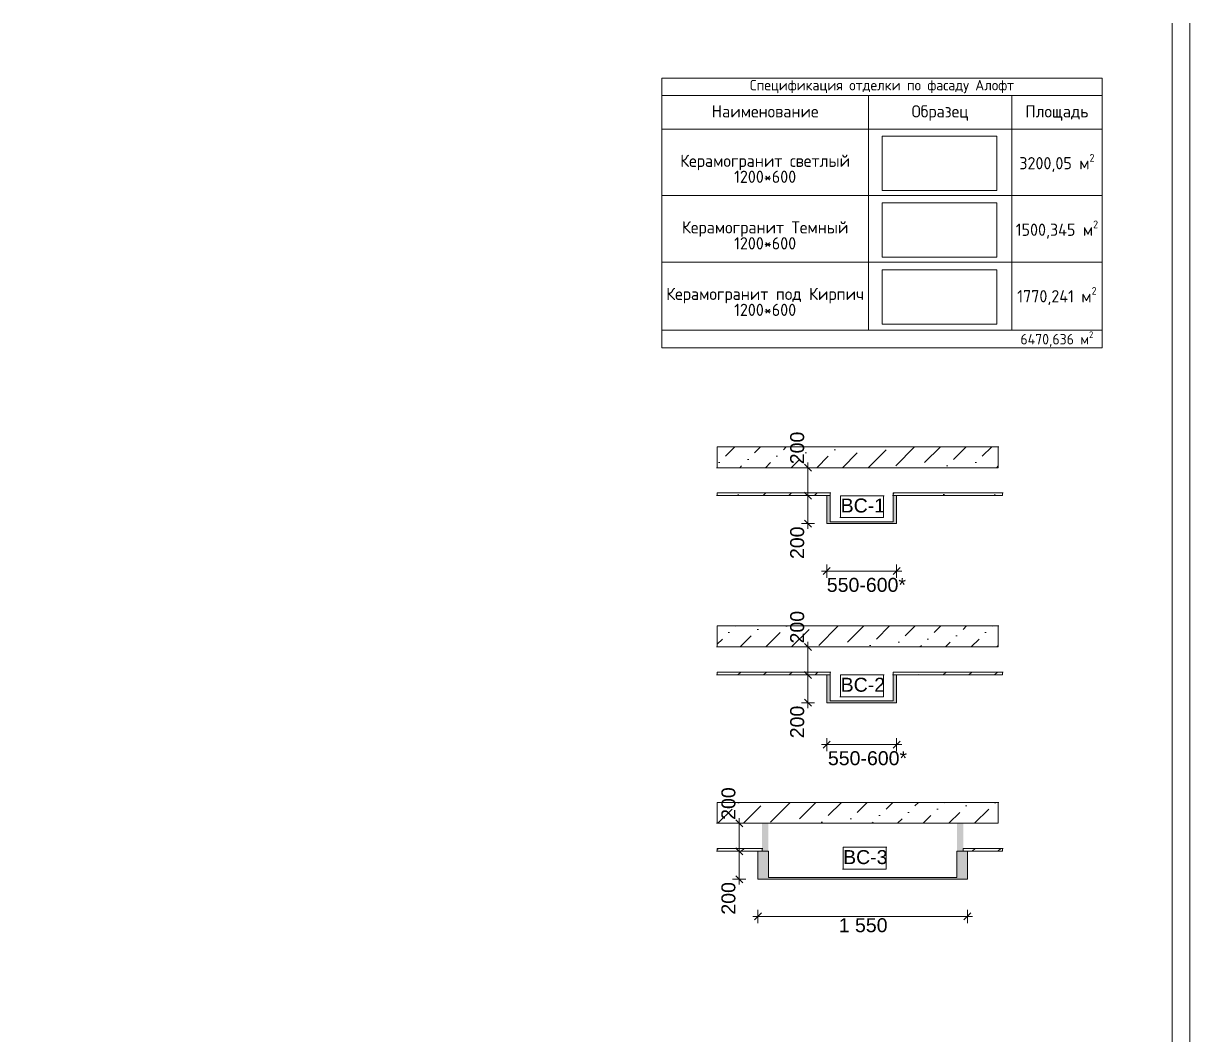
# Model space of a CAD drawing. Header units: millimetres. Extents: x 1499747 to 4341325, y -28481 to 441852.
# Drawn here: x 2916791 to 2950203, y 2300 to 31267 of the extents above; entities that cross this region are included whole.
import ezdxf
from ezdxf.xclip import XClip

# ---------------------------------------------------------------- set-up
doc = ezdxf.new("R2010")
doc.units = ezdxf.units.MM
doc.header["$MEASUREMENT"] = 0
doc.header["$XCLIPFRAME"] = 0
doc.set_wipeout_variables(frame=1)
doc.linetypes.add('Wipeout_Contour', pattern=[1000, 0, -1000])
for name, color, linetype, lineweight in [('4  Фасад_28_0_Ном._пера__7_Ном._пера__7', 7, 'Continuous', 18), ('4  Фасад_28_2D - Общий_Ном._пера__19_Ном._пера__255', 255, 'Continuous', 18), ('4  Фасад_28_2D - Общий_Ном._пера__1_Ном._пера__7', 7, 'Continuous', 18), ('4  Фасад_28_2D - Общий_Ном._пера__20_Ном._пера__1', 1, 'Continuous', 18), ('4  Фасад_28_2D - Общий_Ном._пера__7', 7, 'Continuous', 18), ('4  Фасад_28_Аннотация - Текст_Ном._пера__1_Ном._пера__7', 7, 'Continuous', 18), ('4  Фасад_28_Конструктив - Колонны_Ном._пера__1_Ном._пера__7', 7, 'Continuous', 18), ('4  Фасад_28_Конструктив - Стены Ненесущие ГКЛ перегородки_Ном._пера__169_Ном._пера__83', 83, 'Continuous', 18), ('4  Фасад_28_Конструктив - Стены Ненесущие ГКЛ перегородки_Ном._пера__1_Ном._пера__7', 7, 'Continuous', 18), ('4  Фасад_28_Конструктив - Стены Ненесущие ГКЛ перегородки_Ном._пера__7', 7, 'Continuous', 18), ('4  Фасад_28_Размер - Общий_Ном._пера__1_Ном._пера__7', 7, 'Continuous', 18)]:
    doc.layers.add(name, color=color, linetype=linetype, lineweight=lineweight)
for name, color, linetype in [('4  Фасад_28_2D - Общий', 7, 'Continuous'), ('4  Фасад_28_Конструктив - Стены Ненесущие ГКЛ перегородки', 7, 'Continuous'), ('Чертеж и Рисунок', 7, 'Continuous')]:
    doc.layers.add(name, color=color, linetype=linetype)
doc.styles.add('СГЕНЕРИР_СТИЛЬ_2', font='arial.ttf')
doc.styles.add('СГЕНЕРИР_СТИЛЬ_6', font='')
doc.styles.get('СГЕНЕРИР_СТИЛЬ_6').set_extended_font_data('GOST Common')
pattern_1 = [(44.99999999999999, (2006362.932867773, 137727.8603539469), (-735.3910254598653, 735.3910254598659), [779.9999713896, -259.9999904632, 0, -259.9999904632]), (44.99999999999999, (2006454.856745955, 138555.1752575893), (-735.3910254598653, 735.3910254598659), [779.9999713896, -259.9999904632, 0, -259.9999904632])]

# ---------------------------------------------------------------- blocks, each defined once
blk = doc.blocks.new('Чертеж_8_28', base_point=(1788943.751316219, 9891.272697047283))
at = {"layer": '4  Фасад_28_0_Ном._пера__7_Ном._пера__7', "linetype": 'Continuous', "flags": 128}
for points in [[(1761999.967227639, 58941.9342099951), (1761999.967227639, 1272.27340230898), (1843499.967227639, 1272.27340230898), (1843499.967227639, 58941.93420999509)], [(1843999.967227639, 772.2734023089797), (1843999.967227639, 58941.93420999509)]]:
    blk.add_lwpolyline(points, dxfattribs=at)
at = {"layer": '4  Фасад_28_2D - Общий_Ном._пера__1_Ном._пера__7', "linetype": 'Continuous', "flags": 128}
for points in [[(1841490.208044316, 57366.76315479545), (1828880.623571027, 57366.76315479545), (1828880.623571027, 49647.10583046405), (1841490.208044316, 49647.10583046405)], [(1828880.623571027, 56877.98843582632), (1841490.208044316, 56877.98843582632), (1841490.208044316, 57366.76315479545), (1828880.623571027, 57366.76315479545)], [(1841490.208044316, 55915.17395922028), (1828880.623571027, 55915.17395922028), (1828880.623571027, 56877.98843582632), (1841490.208044316, 56877.98843582632)], [(1838902.746890227, 56877.98843582632), (1834795.502595182, 56877.98843582632), (1834795.502595182, 50157.93637461682), (1838902.746890227, 50157.93637461682)], [(1841490.208044316, 50157.93637461682), (1838902.746890227, 50157.93637461682), (1838902.746890227, 56877.98843582632), (1841490.208044316, 56877.98843582632)], [(1828880.623571027, 54009.19428104098), (1841490.208044316, 54009.19428104098), (1841490.208044316, 55915.17395922028), (1828880.623571027, 55915.17395922028)], [(1835187.822614298, 55709.00914567162), (1838479.076182288, 55709.00914567162), (1838479.076182288, 54153.44153891016), (1835187.822614298, 54153.44153891016)], [(1841490.208044316, 52103.21460286168), (1828880.623571027, 52103.21460286168), (1828880.623571027, 54009.19428104098), (1841490.208044316, 54009.19428104098)], [(1835187.822614298, 53803.02946749232), (1838479.076182288, 53803.02946749232), (1838479.076182288, 52247.46186073085), (1835187.822614298, 52247.46186073085)], [(1828880.623571027, 50157.93637461682), (1841490.208044316, 50157.93637461682), (1841490.208044316, 52103.21460286168), (1828880.623571027, 52103.21460286168)], [(1835187.822614298, 51877.40051428023), (1838479.076182288, 51877.40051428023), (1838479.076182288, 50321.83290751878), (1835187.822614298, 50321.83290751878)], [(1828880.623571027, 49647.10583046405), (1841490.208044316, 49647.10583046405), (1841490.208044316, 50157.93637461682), (1828880.623571027, 50157.93637461682)]]:
    blk.add_lwpolyline(points, close=True, dxfattribs=at)
at = {"layer": '4  Фасад_28_Размер - Общий_Ном._пера__1_Ном._пера__7', "linetype": 'Continuous'}
for p, q in [((1833252.064922085, 44613.59812074905), (1832877.064922085, 44613.59812074905)), ((1832964.564922085, 44713.59812074905), (1833164.564922085, 44513.59812074905)), ((1833064.564922085, 44463.59812074904), (1833064.564922085, 44613.59812074905)), ((1833602.535853463, 43063.90202817686), (1833602.535853463, 43438.90202817686)), ((1835602.535857184, 43063.90202817686), (1835602.535857184, 43438.90202817686)), ((1833452.535853463, 43251.40202817686), (1833602.535853463, 43251.40202817686)), ((1833702.535853463, 43351.40202817685), (1833502.535853463, 43151.40202817686)), ((1833602.535853463, 43251.40202817686), (1835602.535857184, 43251.40202817686)), ((1835502.535857184, 43151.40202817686), (1835702.535857184, 43351.40202817685)), ((1835602.535857184, 43251.40202817686), (1835752.535857184, 43251.40202817686)), ((1833252.064922085, 39480.31687854648), (1832877.064922085, 39480.31687854648)), ((1832964.564922085, 39580.31687854647), (1833164.564922085, 39380.31687854648)), ((1833064.564922085, 39330.31687854647), (1833064.564922085, 39480.31687854648)), ((1833602.535853463, 38095.86573925668), (1833602.535853463, 38470.86573925668)), ((1835602.535857184, 38095.86573925668), (1835602.535857184, 38470.86573925668)), ((1833452.535853463, 38283.36573925668), (1833602.535853463, 38283.36573925668)), ((1833702.535853463, 38383.36573925668), (1833502.535853463, 38183.36573925669)), ((1833602.535853463, 38283.36573925668), (1835602.535857184, 38283.36573925668)), ((1835502.535857184, 38183.36573925669), (1835702.535857184, 38383.36573925668)), ((1835602.535857184, 38283.36573925668), (1835752.535857184, 38283.36573925668)), ((1831282.527339112, 34428.14056636232), (1830907.527339112, 34428.14056636232)), ((1830995.027339112, 34528.14056636232), (1831195.027339112, 34328.14056636232)), ((1831095.027339112, 34278.14056636232), (1831095.027339112, 34428.14056636232)), ((1831732.99827049, 33460.87866728284), (1831532.99827049, 33260.87866728286)), ((1831632.99827049, 33173.37866728285), (1831632.99827049, 33548.37866728285)), ((1837532.99827049, 33260.87866728286), (1837732.99827049, 33460.87866728284)), ((1837632.99827049, 33173.37866728285), (1837632.99827049, 33548.37866728285)), ((1831482.99827049, 33360.87866728285), (1831632.99827049, 33360.87866728285)), ((1831632.99827049, 33360.87866728285), (1837632.99827049, 33360.87866728285)), ((1837632.99827049, 33360.87866728285), (1837782.99827049, 33360.87866728285))]:
    blk.add_line(p, q, dxfattribs=at)
at = {"layer": '4  Фасад_28_Аннотация - Текст_Ном._пера__1_Ном._пера__7', "linetype": 'Continuous', "attachment_point": 2, "style": 'СГЕНЕРИР_СТИЛЬ_6'}
for s, insert, char_height in [('\\A1;{\\pqc;\\fGOST Common|b0|i0|c204|p0;\\W1.000000;Спецификация отделки по фасаду Алофт}', (1835185.415807671, 57322.36951448162), 300.0000000000001), ('\\A1;{\\pqc;\\fGOST Common|b0|i0|c204|p0;\\W1.000000;Наименование}', (1831838.063083104, 56595.63821182533), 350.0000000000001), ('\\A1;{\\pqc;\\fGOST Common|b0|i0|c204|p0;\\W1.000000;Образец}', (1836849.124742704, 56595.46303665016), 350.0000000000002), ('\\A1;{\\pqc;\\fGOST Common|b0|i0|c204|p0;\\W1.000000;Площадь }', (1840196.477467272, 56595.46303665016), 350.0000000000002), ('\\A1;{\\pqc;\\fGOST Common|b0|i0|c204|p0;\\W1.000000;3200,05 м\\fGOST Common|b0|i0|c204|p0;\\H0.942857x;\\W1.000000;\\A1{\\H.66x;\\S2^  ;}}', (1840196.477467272, 55197.20553487555), 350.0000000000002), ('\\A1;{\\pqc;\\fGOST Common|b0|i0|c204|p0;\\W1.000000;1500,345 м\\fGOST Common|b0|i0|c204|p0;\\H0.942857x;\\W1.000000;\\A1{\\H.66x;\\S2^  ;}\\fGOST Common|b0|i0|c204|p0;\\H1.060606x;\\W1.000000; }', (1840196.477467272, 53291.22585669625), 350.0000000000002), ('\\A1;{\\pqc;\\fGOST Common|b0|i0|c204|p0;\\W1.000000;1770,241 м\\fGOST Common|b0|i0|c204|p0;\\H0.942857x;\\W1.000000;\\A1{\\H.66x;\\S2^  ;}\\fGOST Common|b0|i0|c204|p0;\\H1.060606x;\\W1.000000; }', (1840196.477467272, 51386.50272711513), 350.0000000000002), ('\\A1;{\\pqc;\\fGOST Common|b0|i0|c204|p0;\\W1.000000;6470,636 м\\fGOST Common|b0|i0|c204|p0;\\H0.942857x;\\W1.000000;\\A1{\\H.66x;\\S2^  ;}\\fGOST Common|b0|i0|c204|p0;\\H1.060606x;\\W1.000000; }', (1840196.477467272, 50118.59184666754), 300.0000000000001)]:
    blk.add_mtext(s, dxfattribs=dict(at, insert=insert, char_height=char_height))
at = {"layer": '4  Фасад_28_Аннотация - Текст_Ном._пера__1_Ном._пера__7', "linetype": 'Continuous', "char_height": 350.0000000000001, "attachment_point": 2, "line_spacing_factor": 0.7840649317877808, "style": 'СГЕНЕРИР_СТИЛЬ_6'}
for s, insert, width in [('\\A1;{\\pqc;\\fGOST Common|b0|i0|c204|p0;\\W1.000000;Керамогранит светлый \\fGOST Common|b0|i0|c204|p0;\\W1.000000;1200*600}', (1831838.063083104, 55179.70656004413), 5914.879024154857), ('\\A1;{\\pqc;\\fGOST Common|b0|i0|c204|p0;\\W1.000000;Керамогранит Темный \\fGOST Common|b0|i0|c204|p0;\\W1.000000;1200*600}', (1831838.063083104, 53273.72688186484), 5914.879024154857), ('\\A1;{\\pqc;\\fGOST Common|b0|i0|c204|p0;\\W1.000000;Керамогранит под Кирпич \\fGOST Common|b0|i0|c204|p0;\\W1.000000;1200*600}', (1831838.063083104, 51367.74720368553), 5933.699999999988)]:
    blk.add_mtext(s, dxfattribs=dict(at, insert=insert, width=width))
at = {"layer": '4  Фасад_28_Размер - Общий_Ном._пера__1_Ном._пера__7', "linetype": 'Continuous', "char_height": 400, "attachment_point": 7, "rotation": 90, "style": 'СГЕНЕРИР_СТИЛЬ_2'}
for insert in [(1832960.803631707, 43598.33008897642), (1832960.803631707, 38465.04884677386), (1830991.266048734, 33412.8725345897)]:
    blk.add_mtext('\\A1;{\\pql;\\fArial|b0|i0|c204|p0;\\W1.000000;200}', dxfattribs=dict(at, insert=insert))
at = {"layer": '4  Фасад_28_Размер - Общий_Ном._пера__1_Ном._пера__7', "linetype": 'Continuous', "char_height": 400, "attachment_point": 7, "style": 'СГЕНЕРИР_СТИЛЬ_2'}
for s, insert in [('\\A1;{\\pql;\\fArial|b0|i0|c204|p0;\\W1.000000;550-600*}', (1833605.424801089, 42652.69617430508)), ('\\A1;{\\pql;\\fArial|b0|i0|c204|p0;\\W1.000000;550-600*}', (1833636.923907207, 37688.2515451768)), ('\\A1;{\\pql;\\fArial|b0|i0|c204|p0;\\W1.000000;1 550}', (1833946.614318174, 32904.63994931598))]:
    blk.add_mtext(s, dxfattribs=dict(at, insert=insert))
at = {"linetype": 'Wipeout_Contour', "ltscale": 7340328.169133583}
blk.add_wipeout([(1830466.3795826677, 46213.59829428773), (1838518.4864736933, 46213.59829428773), (1838518.4864736933, 46813.59829428773), (1830466.3795826677, 46813.59829428773)], dxfattribs=at).dxf.layer = '4  Фасад_28_Конструктив - Стены Ненесущие ГКЛ перегородки'
at = {"linetype": 'Wipeout_Contour', "ltscale": 7330592.874386909}
blk.add_wipeout([(1830466.379582668, 45413.59822487225), (1833702.5359371766, 45413.59809345199), (1833702.5359404252, 45493.59809345198), (1830466.3795859169, 45493.59822487225)], dxfattribs=at).dxf.layer = '4  Фасад_28_Конструктив - Стены Ненесущие ГКЛ перегородки'
at = {"linetype": 'Wipeout_Contour', "ltscale": 7350524.365722178}
blk.add_wipeout([(1835502.535870174, 45413.59815873418), (1838635.1836750126, 45413.598224872236), (1838635.1836733236, 45493.598224872236), (1835502.535868485, 45493.59815873418)], dxfattribs=at).dxf.layer = '4  Фасад_28_Конструктив - Стены Ненесущие ГКЛ перегородки'
at = {"linetype": 'Wipeout_Contour', "ltscale": 7339836.418425214}
blk.add_wipeout([(1830466.3795826677, 41080.31705208517), (1838518.4864736933, 41080.31705208517), (1838518.4864736933, 41680.317052085156), (1830466.3795826677, 41680.317052085156)], dxfattribs=at).dxf.layer = '4  Фасад_28_Конструктив - Стены Ненесущие ГКЛ перегородки'
at = {"linetype": 'Wipeout_Contour', "ltscale": 7330112.349652719}
blk.add_wipeout([(1830466.379582668, 40280.31698266968), (1833702.5359371766, 40280.316851249416), (1833702.5359404252, 40360.316851249416), (1830466.3795859169, 40360.316982669676)], dxfattribs=at).dxf.layer = '4  Фасад_28_Конструктив - Стены Ненесущие ГКЛ перегородки'
at = {"linetype": 'Wipeout_Contour', "ltscale": 7350045.144076332}
blk.add_wipeout([(1835502.535870174, 40280.31691653162), (1838635.1836750126, 40280.316982669676), (1838635.1836733236, 40360.31698266967), (1835502.535868485, 40360.316916531614)], dxfattribs=at).dxf.layer = '4  Фасад_28_Конструктив - Стены Ненесущие ГКЛ перегородки'
at = {"linetype": 'Wipeout_Contour', "ltscale": 7339408.497740309}
blk.add_wipeout([(1830466.3795826677, 36028.163627052745), (1838518.4864736933, 36028.163627052745), (1838518.4864736933, 36628.16362705274), (1830466.3795826677, 36628.16362705274)], dxfattribs=at).dxf.layer = '4  Фасад_28_Конструктив - Стены Ненесущие ГКЛ перегородки'
at = {"linetype": 'Wipeout_Contour', "ltscale": 7325797.199482642}
blk.add_wipeout([(1830466.3795826682, 35228.16355763726), (1831752.998270491, 35228.16336369863), (1831752.9982825497, 35308.16336369862), (1830466.379594727, 35308.16355763726)], dxfattribs=at).dxf.layer = '4  Фасад_28_Конструктив - Стены Ненесущие ГКЛ перегородки'
at = {"linetype": 'Wipeout_Contour', "ltscale": 7353649.661426932}
blk.add_wipeout([(1837512.99827049, 35228.16336369863), (1838635.183675012, 35228.16355763726), (1838635.1836611864, 35308.16355763726), (1837512.998256664, 35308.16336369862)], dxfattribs=at).dxf.layer = '4  Фасад_28_Конструктив - Стены Ненесущие ГКЛ перегородки'
at = {"layer": '4  Фасад_28_2D - Общий_Ном._пера__19_Ном._пера__255', "linetype": 'Continuous'}
for points in [[(1831932.99827049, 36028.17880699597), (1831752.99827049, 36028.17880699597), (1831752.99827049, 34534.84498716932), (1831932.99827049, 34534.84498716932)], [(1837512.99827049, 36028.17880699597), (1837332.99827049, 36028.17880699597), (1837332.99827049, 34534.84498716932), (1837512.99827049, 34534.84498716932)]]:
    blk.add_hatch(color=256, dxfattribs=at).paths.add_polyline_path(points)
at = {"layer": '4  Фасад_28_Конструктив - Колонны_Ном._пера__1_Ном._пера__7', "linetype": 'Continuous'}
for points in [[(1833602.535935214, 44613.59807775175), (1835602.535720658, 44613.59807775175), (1835602.535720658, 45413.59809345198), (1835502.535718695, 45413.59809345198), (1835502.535718695, 44666.93144597262), (1833702.535937176, 44666.93144597262), (1833702.535937176, 45413.59809345198), (1833602.535935214, 45413.59809345198)], [(1833602.535969227, 39480.31706575352), (1835602.535851521, 39480.31706575352), (1835602.535851521, 40280.31691653162), (1835502.535870174, 40280.31691653162), (1835502.535870174, 39533.65025295267), (1833702.535950574, 39533.65025295267), (1833702.535950574, 40280.31691653162), (1833602.535969227, 40280.31691653162)], [(1831632.998233016, 34428.14068833363), (1837632.99801623, 34428.14068833363), (1837632.99801623, 35228.16354763342), (1837512.998467601, 35228.16310059818), (1837332.998027069, 35228.16354763342), (1837332.998027069, 34481.47539064806), (1831932.998222177, 34481.47539064806), (1831932.998222177, 35228.16354763342), (1831632.998233016, 35228.16354763342)]]:
    blk.add_hatch(color=256, dxfattribs=at).paths.add_polyline_path(points)
at = {"layer": '4  Фасад_28_Конструктив - Стены Ненесущие ГКЛ перегородки_Ном._пера__169_Ном._пера__83', "linetype": 'Continuous'}
h = blk.add_hatch(dxfattribs=at)
h.set_pattern_fill('БЕТОН_01_0001_001C', color=256, style=0, pattern_type=2)
h.set_pattern_definition(pattern_1)
h.paths.add_polyline_path([(1830466.379582668, 46213.59829428773), (1838518.486473693, 46213.59829428773), (1838518.486473693, 46813.59829428773), (1830466.379582668, 46813.59829428773)])
h = blk.add_hatch(dxfattribs=at)
h.set_pattern_fill('БЕТОН_01_0001_001C', color=256, style=0, pattern_type=2)
h.set_pattern_definition(pattern_1)
h.paths.add_polyline_path([(1830466.379582668, 45413.59822487224), (1833702.535937176, 45413.59809345198), (1833702.535940425, 45493.59809345198), (1830466.379585917, 45493.59822487224)])
h = blk.add_hatch(dxfattribs=at)
h.set_pattern_fill('БЕТОН_01_0001_001C', color=256, style=0, pattern_type=2)
h.set_pattern_definition(pattern_1)
h.paths.add_polyline_path([(1835502.535870174, 45413.59815873419), (1838635.183675013, 45413.59822487224), (1838635.183673324, 45493.59822487224), (1835502.535868485, 45493.59815873419)])
h = blk.add_hatch(dxfattribs=at)
h.set_pattern_fill('БЕТОН_01_0001_001C', color=256, style=0, pattern_type=2)
h.set_pattern_definition(pattern_1)
h.paths.add_polyline_path([(1830466.379582668, 41080.31705208517), (1838518.486473693, 41080.31705208517), (1838518.486473693, 41680.31705208516), (1830466.379582668, 41680.31705208516)])
h = blk.add_hatch(dxfattribs=at)
h.set_pattern_fill('БЕТОН_01_0001_001C', color=256, style=0, pattern_type=2)
h.set_pattern_definition(pattern_1)
h.paths.add_polyline_path([(1830466.379582668, 40280.31698266968), (1833702.535937176, 40280.31685124941), (1833702.535940425, 40360.31685124941), (1830466.379585917, 40360.31698266967)])
h = blk.add_hatch(dxfattribs=at)
h.set_pattern_fill('БЕТОН_01_0001_001C', color=256, style=0, pattern_type=2)
h.set_pattern_definition(pattern_1)
h.paths.add_polyline_path([(1835502.535870174, 40280.31691653162), (1838635.183675013, 40280.31698266968), (1838635.183673324, 40360.31698266967), (1835502.535868485, 40360.31691653161)])
h = blk.add_hatch(dxfattribs=at)
h.set_pattern_fill('БЕТОН_01_0001_001C', color=256, style=0, pattern_type=2)
h.set_pattern_definition(pattern_1)
h.paths.add_polyline_path([(1830466.379582668, 36028.16362705275), (1838518.486473693, 36028.16362705275), (1838518.486473693, 36628.16362705275), (1830466.379582668, 36628.16362705275)])
h = blk.add_hatch(dxfattribs=at)
h.set_pattern_fill('БЕТОН_01_0001_001C', color=256, style=0, pattern_type=2)
h.set_pattern_definition(pattern_1)
h.paths.add_polyline_path([(1830466.379582668, 35228.16355763726), (1831752.99827049, 35228.16336369863), (1831752.998282549, 35308.16336369862), (1830466.379594726, 35308.16355763726)])
h = blk.add_hatch(dxfattribs=at)
h.set_pattern_fill('БЕТОН_01_0001_001C', color=256, style=0, pattern_type=2)
h.set_pattern_definition(pattern_1)
h.paths.add_polyline_path([(1837512.99827049, 35228.16336369863), (1838635.183675013, 35228.16355763726), (1838635.183661187, 35308.16355763726), (1837512.998256664, 35308.16336369862)])
at = {"layer": '4  Фасад_28_Конструктив - Колонны_Ном._пера__1_Ном._пера__7', "linetype": 'Continuous', "flags": 128}
for points in [[(1833602.535935214, 45413.59809345198), (1833602.535935214, 44613.59807775175), (1835602.535720658, 44613.59807775175), (1835602.535720658, 45413.59809345198)], [(1835502.535718695, 45413.59809345198), (1835502.535718695, 44666.93144597262), (1833702.535937176, 44666.93144597262), (1833702.535937176, 45413.59809345198)], [(1833602.535969227, 40280.31691653162), (1833602.535969227, 39480.31706575352), (1835602.535851521, 39480.31706575352), (1835602.535851521, 40280.31691653162)], [(1835502.535870174, 40280.31691653162), (1835502.535870174, 39533.65025295267), (1833702.535950574, 39533.65025295267), (1833702.535950574, 40280.31691653162)], [(1831632.998233016, 35228.16354494488), (1831632.998233016, 34428.14068833363), (1837632.99801623, 34428.14068833363), (1837632.99801623, 35228.16354494488)], [(1837512.998433477, 35228.16314013033), (1837332.99804731, 35228.16354494488), (1837332.99804731, 34481.47541050287), (1831932.998201936, 34481.47541050287), (1831932.998201936, 35228.16354494488), (1831752.998220584, 35228.16354494488)]]:
    blk.add_lwpolyline(points, dxfattribs=at)
at = {"layer": '4  Фасад_28_Конструктив - Стены Ненесущие ГКЛ перегородки_Ном._пера__1_Ном._пера__7', "linetype": 'Continuous', "flags": 128}
for points in [[(1838518.486473693, 46813.59829428773), (1830466.379582668, 46813.59829428773)], [(1830466.379582668, 46813.59829428773), (1830466.379582668, 46213.59829428773)], [(1838518.486473693, 46213.59829428773), (1838518.486473693, 46813.59829428773)], [(1830466.379582668, 46213.59829428773), (1838518.486473693, 46213.59829428773)], [(1833702.535940425, 45493.59809345198), (1830466.379585917, 45493.59822487224)], [(1830466.379585917, 45493.59822487224), (1830466.379582668, 45413.59822487224)], [(1833702.535937176, 45413.59809345198), (1833702.535940425, 45493.59809345198)], [(1838635.183673324, 45493.59822487224), (1835502.535868485, 45493.59815873419)], [(1835502.535868485, 45493.59815873419), (1835502.535870174, 45413.59815873419)], [(1838635.183675013, 45413.59822487224), (1838635.183673324, 45493.59822487224)], [(1830466.379582668, 45413.59822487224), (1833702.535937176, 45413.59809345198)], [(1835502.535870174, 45413.59815873419), (1838635.183675013, 45413.59822487224)], [(1838518.486473693, 41680.31705208516), (1830466.379582668, 41680.31705208516)], [(1830466.379582668, 41680.31705208516), (1830466.379582668, 41080.31705208517)], [(1838518.486473693, 41080.31705208517), (1838518.486473693, 41680.31705208516)], [(1830466.379582668, 41080.31705208517), (1838518.486473693, 41080.31705208517)], [(1833702.535940425, 40360.31685124941), (1830466.379585917, 40360.31698266967)], [(1830466.379585917, 40360.31698266967), (1830466.379582668, 40280.31698266968)], [(1830466.379582668, 40280.31698266968), (1833702.535937176, 40280.31685124941)], [(1833702.535937176, 40280.31685124941), (1833702.535940425, 40360.31685124941)], [(1838635.183673324, 40360.31698266967), (1835502.535868485, 40360.31691653161)], [(1835502.535868485, 40360.31691653161), (1835502.535870174, 40280.31691653162)], [(1835502.535870174, 40280.31691653162), (1838635.183675013, 40280.31698266968)], [(1838635.183675013, 40280.31698266968), (1838635.183673324, 40360.31698266967)], [(1838518.486473693, 36628.16362705275), (1830466.379582668, 36628.16362705275)], [(1830466.379582668, 36628.16362705275), (1830466.379582668, 36028.16362705275)], [(1838518.486473693, 36028.16362705275), (1838518.486473693, 36628.16362705275)], [(1830466.379582668, 36028.16362705275), (1838518.486473693, 36028.16362705275)], [(1831752.998282549, 35308.16336369862), (1830466.379594726, 35308.16355763726)], [(1830466.379594726, 35308.16355763726), (1830466.379582668, 35228.16355763726)], [(1830466.379582668, 35228.16355763726), (1831752.99827049, 35228.16336369863)], [(1831752.99827049, 35228.16336369863), (1831752.998282549, 35308.16336369862)], [(1838635.183661187, 35308.16355763726), (1837512.998256664, 35308.16336369862)], [(1837512.998256664, 35308.16336369862), (1837512.99827049, 35228.16336369863)], [(1837512.99827049, 35228.16336369863), (1838635.183675013, 35228.16355763726)], [(1838635.183675013, 35228.16355763726), (1838635.183661187, 35308.16355763726)]]:
    blk.add_lwpolyline(points, dxfattribs=at)
at = {"layer": '4  Фасад_28_Конструктив - Стены Ненесущие ГКЛ перегородки_Ном._пера__7', "linetype": 'Wipeout_Contour'}
for p, q in [((1838518.486473693, 46813.59829428773), (1830466.379582668, 46813.59829428773)), ((1830466.379582668, 46813.59829428773), (1830466.379582668, 46213.59829428774)), ((1838518.486473693, 46213.59829428774), (1838518.486473693, 46813.59829428773)), ((1830466.379582668, 46213.59829428774), (1838518.486473693, 46213.59829428774)), ((1833702.535940425, 45493.59809345198), (1830466.379585917, 45493.59822487226)), ((1830466.379585917, 45493.59822487226), (1830466.379582668, 45413.59822487226)), ((1833702.535937176, 45413.59809345198), (1833702.535940425, 45493.59809345198)), ((1838635.183673324, 45493.59822487226), (1835502.535868485, 45493.59815873419)), ((1835502.535868485, 45493.59815873419), (1835502.535870174, 45413.5981587342)), ((1838635.183675013, 45413.59822487226), (1838635.183673324, 45493.59822487226)), ((1830466.379582668, 45413.59822487226), (1833702.535937176, 45413.59809345198)), ((1835502.535870174, 45413.5981587342), (1838635.183675013, 45413.59822487226)), ((1838518.486473693, 41680.31705208516), (1830466.379582668, 41680.31705208516)), ((1830466.379582668, 41680.31705208516), (1830466.379582668, 41080.31705208517)), ((1838518.486473693, 41080.31705208517), (1838518.486473693, 41680.31705208516)), ((1830466.379582668, 41080.31705208517), (1838518.486473693, 41080.31705208517)), ((1833702.535940425, 40360.31685124942), (1830466.379585917, 40360.31698266968)), ((1830466.379585917, 40360.31698266968), (1830466.379582668, 40280.31698266968)), ((1830466.379582668, 40280.31698266968), (1833702.535937176, 40280.31685124942)), ((1833702.535937176, 40280.31685124942), (1833702.535940425, 40360.31685124942)), ((1838635.183673324, 40360.31698266968), (1835502.535868485, 40360.31691653162)), ((1835502.535868485, 40360.31691653162), (1835502.535870174, 40280.31691653162)), ((1835502.535870174, 40280.31691653162), (1838635.183675013, 40280.31698266968)), ((1838635.183675013, 40280.31698266968), (1838635.183673324, 40360.31698266968)), ((1838518.486473693, 36628.16362705275), (1830466.379582668, 36628.16362705275)), ((1830466.379582668, 36628.16362705275), (1830466.379582668, 36028.16362705275)), ((1838518.486473693, 36028.16362705275), (1838518.486473693, 36628.16362705275)), ((1830466.379582668, 36028.16362705275), (1838518.486473693, 36028.16362705275)), ((1831752.998282549, 35308.16336369863), (1830466.379594726, 35308.16355763726)), ((1830466.379594726, 35308.16355763726), (1830466.379582668, 35228.16355763726)), ((1830466.379582668, 35228.16355763726), (1831752.99827049, 35228.16336369863)), ((1831752.99827049, 35228.16336369863), (1831752.998282549, 35308.16336369863)), ((1838635.183661187, 35308.16355763726), (1837512.998256664, 35308.16336369863)), ((1837512.998256664, 35308.16336369863), (1837512.99827049, 35228.16336369863)), ((1837512.99827049, 35228.16336369863), (1838635.183675013, 35228.16355763726)), ((1838635.183675013, 35228.16355763726), (1838635.183661187, 35308.16355763726))]:
    blk.add_line(p, q, dxfattribs=at)
at = {"layer": '4  Фасад_28_Размер - Общий_Ном._пера__1_Ном._пера__7', "linetype": 'Continuous'}
for p, q in [((1833252.064922085, 46213.59829428774), (1832877.064922085, 46213.59829428774)), ((1833164.564922085, 46113.59829428775), (1832964.564922085, 46313.59829428772)), ((1833064.564922085, 46213.59829428774), (1833064.564922085, 46363.59829428775)), ((1833064.564922085, 45413.59822487226), (1833064.564922085, 46213.59829428774)), ((1832964.564922085, 45513.59822487224), (1833164.564922085, 45313.59822487226)), ((1833252.064922085, 45413.59822487226), (1832877.064922085, 45413.59822487226)), ((1833064.564922085, 44613.59812074905), (1833064.564922085, 45413.59822487226)), ((1833164.564922085, 40980.31705208517), (1832964.564922085, 41180.31705208516)), ((1833064.564922085, 41080.31705208517), (1833064.564922085, 41230.31705208517)), ((1833252.064922085, 41080.31705208517), (1832877.064922085, 41080.31705208517)), ((1833064.564922085, 40280.31698266968), (1833064.564922085, 41080.31705208517)), ((1833252.064922085, 40280.31698266968), (1832877.064922085, 40280.31698266968)), ((1832964.564922085, 40380.31698266967), (1833164.564922085, 40180.31698266968)), ((1833064.564922085, 39480.31687854648), (1833064.564922085, 40280.31698266968)), ((1831195.027339112, 35928.16362705276), (1830995.027339112, 36128.16362705275)), ((1831095.027339112, 36028.16362705275), (1831095.027339112, 36178.16362705276)), ((1831282.527339112, 36028.16362705275), (1830907.527339112, 36028.16362705275)), ((1831095.027339112, 35228.1635102609), (1831095.027339112, 36028.16362705275)), ((1831282.527339112, 35228.1635102609), (1830907.527339112, 35228.1635102609)), ((1830995.027339112, 35328.1635102609), (1831195.027339112, 35128.16351026091)), ((1831095.027339112, 34428.14056636232), (1831095.027339112, 35228.1635102609))]:
    blk.add_line(p, q, dxfattribs=at)
at = {"layer": '4  Фасад_28_Размер - Общий_Ном._пера__1_Ном._пера__7', "linetype": 'Continuous', "char_height": 400, "attachment_point": 7, "rotation": 90, "style": 'СГЕНЕРИР_СТИЛЬ_2'}
for insert in [(1832960.803631707, 46313.5983022185), (1832960.803631707, 41180.31706001592), (1830991.266048734, 36128.16363498351)]:
    blk.add_mtext('\\A1;{\\pql;\\fArial|b0|i0|c204|p0;\\W1.000000;200}', dxfattribs=dict(at, insert=insert))
at = {"linetype": 'Wipeout_Contour', "ltscale": 7340686.573732801}
blk.add_wipeout([(1834001.61278001, 44783.341280190434), (1835233.22078001, 44783.341280190434), (1835233.22078001, 45411.91328019043), (1834001.61278001, 45411.91328019043)], dxfattribs=at).dxf.layer = '4  Фасад_28_2D - Общий'
at = {"linetype": 'Wipeout_Contour', "ltscale": 7340210.693210936}
blk.add_wipeout([(1834001.61278001, 39650.06003798787), (1835233.22078001, 39650.06003798787), (1835233.22078001, 40278.63203798785), (1834001.61278001, 40278.63203798785)], dxfattribs=at).dxf.layer = '4  Фасад_28_2D - Общий'
at = {"linetype": 'Wipeout_Contour', "ltscale": 7340088.295445912}
blk.add_wipeout([(1834071.903210026, 34713.09362660191), (1835303.5179653787, 34713.09362660191), (1835303.5179653787, 35341.66544119387), (1834071.903210026, 35341.66544119387)], dxfattribs=at).dxf.layer = '4  Фасад_28_2D - Общий'
at = {"layer": '4  Фасад_28_2D - Общий_Ном._пера__1_Ном._пера__7', "linetype": 'Continuous'}
for p, q in [((1835233.22078001, 45411.91328019043), (1834001.61278001, 45411.91328019043)), ((1834001.61278001, 45411.91328019043), (1834001.61278001, 44783.34128019045)), ((1835233.22078001, 44783.34128019045), (1835233.22078001, 45411.91328019043)), ((1834001.61278001, 44783.34128019045), (1835233.22078001, 44783.34128019045)), ((1835233.22078001, 40278.63203798787), (1834001.61278001, 40278.63203798787)), ((1834001.61278001, 40278.63203798787), (1834001.61278001, 39650.06003798787)), ((1835233.22078001, 39650.06003798787), (1835233.22078001, 40278.63203798787)), ((1834001.61278001, 39650.06003798787), (1835233.22078001, 39650.06003798787)), ((1835303.517965378, 35341.66544119387), (1834071.903210026, 35341.66544119387)), ((1834071.903210026, 35341.66544119387), (1834071.903210026, 34713.09362660191)), ((1835303.517965378, 34713.09362660191), (1835303.517965378, 35341.66544119387)), ((1834071.903210026, 34713.09362660191), (1835303.517965378, 34713.09362660191))]:
    blk.add_line(p, q, dxfattribs=at)
at = {"layer": '4  Фасад_28_2D - Общий_Ном._пера__7', "linetype": 'Wipeout_Contour'}
for p, q in [((1835233.22078001, 45411.91328019043), (1834001.61278001, 45411.91328019043)), ((1834001.61278001, 45411.91328019043), (1834001.61278001, 44783.34128019045)), ((1835233.22078001, 44783.34128019045), (1835233.22078001, 45411.91328019043)), ((1834001.61278001, 44783.34128019045), (1835233.22078001, 44783.34128019045)), ((1835233.22078001, 40278.63203798787), (1834001.61278001, 40278.63203798787)), ((1834001.61278001, 40278.63203798787), (1834001.61278001, 39650.06003798787)), ((1835233.22078001, 39650.06003798787), (1835233.22078001, 40278.63203798787)), ((1834001.61278001, 39650.06003798787), (1835233.22078001, 39650.06003798787)), ((1835303.517965378, 35341.66544119387), (1834071.903210026, 35341.66544119387)), ((1834071.903210026, 35341.66544119387), (1834071.903210026, 34713.09362660191)), ((1835303.517965378, 34713.09362660191), (1835303.517965378, 35341.66544119387)), ((1834071.903210026, 34713.09362660191), (1835303.517965378, 34713.09362660191))]:
    blk.add_line(p, q, dxfattribs=at)
at = {"layer": '4  Фасад_28_2D - Общий_Ном._пера__20_Ном._пера__1', "linetype": 'Continuous', "char_height": 400, "attachment_point": 4, "style": 'СГЕНЕРИР_СТИЛЬ_2'}
for s, insert in [('\\A1;{\\pql;\\fArial|b0|i0|c204|p0;\\W1.000000;ВС-1}', (1834001.61278001, 45128.61715577052)), ('\\A1;{\\pql;\\fArial|b0|i0|c204|p0;\\W1.000000;ВС-2}', (1834001.61278001, 39995.33591356794)), ('\\A1;{\\pql;\\fArial|b0|i0|c204|p0;\\W1.000000;ВС-3}', (1834071.903210026, 35058.10145970879))]:
    blk.add_mtext(s, dxfattribs=dict(at, insert=insert))

msp = doc.modelspace()

# ---------------------------------------------------------------- block references
at = {"layer": 'Чертеж и Рисунок', "linetype": 'Continuous'}
ref = msp.add_blockref('Чертеж_8_28', (2895146.609553675, -17783.33842820868), dxfattribs=at)
XClip(ref).set_block_clipping_path([(1760000, -786.4933891525507), (1844000, 58941.9342099951)])

doc.saveas('drawing.dxf')
